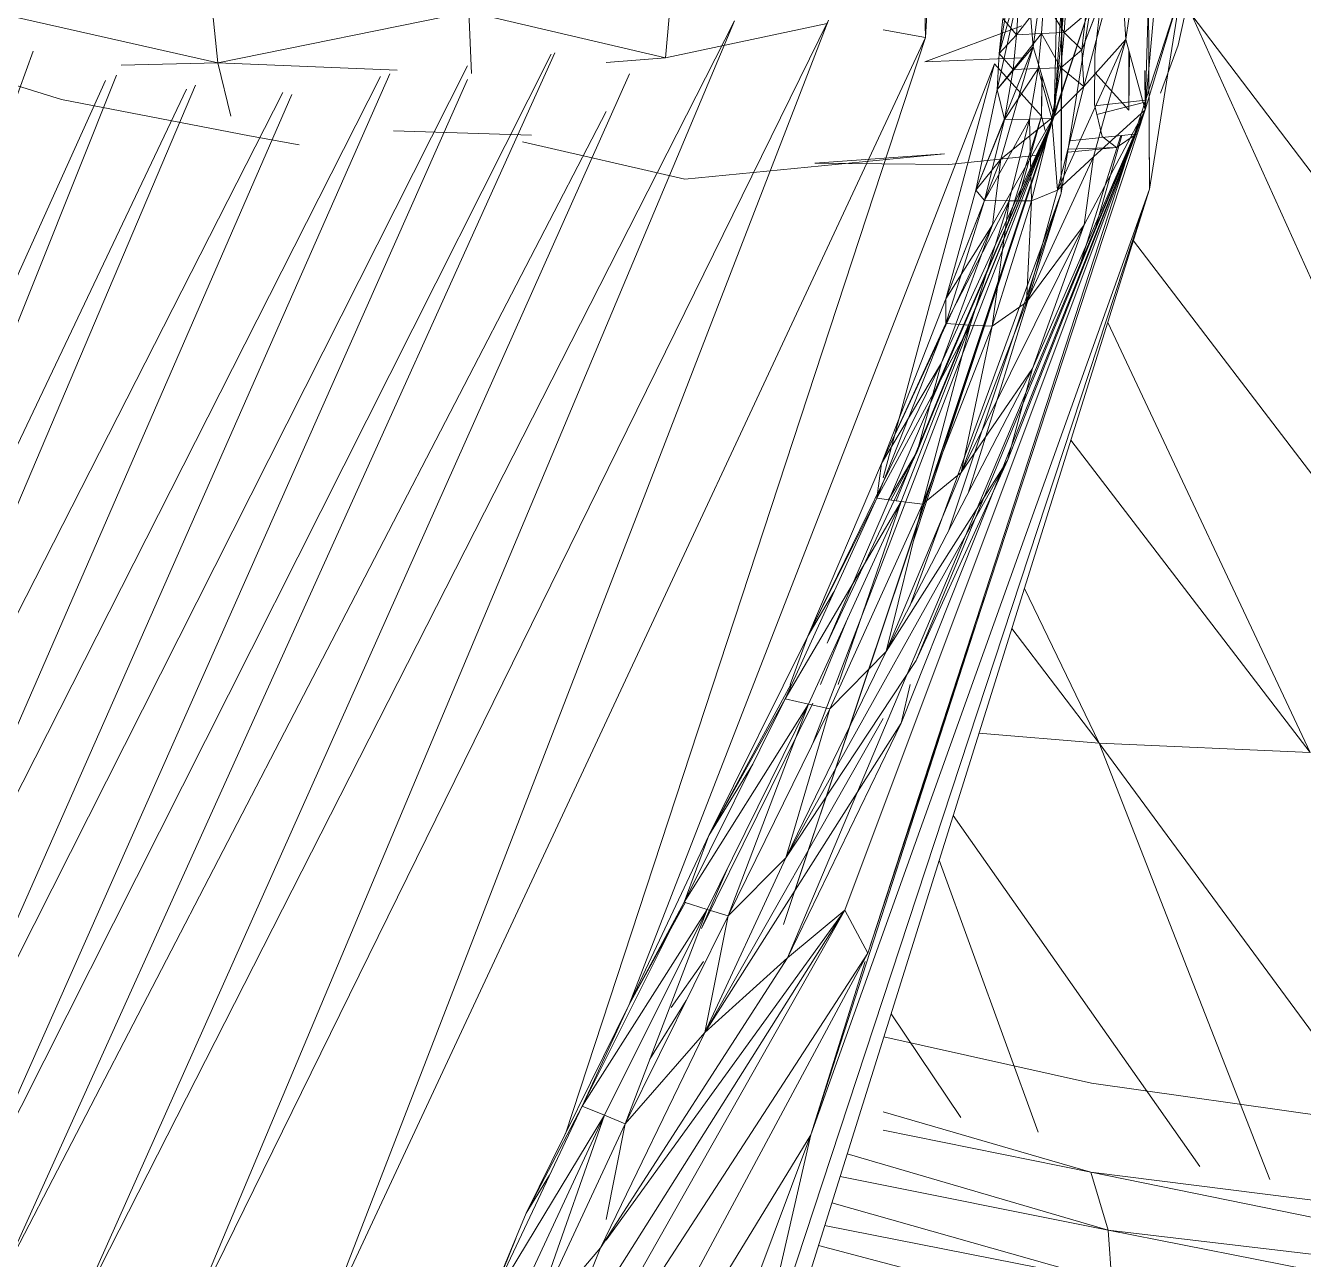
# Model space of a CAD drawing. Header units: millimetres. Extents: x -8591 to 7092, y -1621 to 14390.
# Drawn here: x -4205.85 to -4163.77, y 2575.72 to 2616.34 of the extents above; entities that cross this region are included whole.
import ezdxf

# ---------------------------------------------------------------- set-up
doc = ezdxf.new("R2010")
doc.units = ezdxf.units.MM
doc.layers.add('G-IMPT', color=8, linetype='Continuous', lineweight=9)
doc.layers.add('I-FURN', color=30, linetype='Continuous', lineweight=9)

# ---------------------------------------------------------------- blocks, each defined once
blk = doc.blocks.new('Artificial banana plant 1500mm - Family 4__C1-728657-Begane grond')
at = {"layer": 'G-IMPT'}
for p, q in [((235.601, -2.549), (236.539, -40.922)), ((235.601, -2.549), (236.539, -40.922)), ((238.739, -2.852), (236.539, -40.922)), ((238.739, -2.852), (236.539, -40.922)), ((243.92, -45.924), (243.689, -3.382)), ((241.013, -46.049), (241.068, -7.433)), ((241.013, -46.049), (241.068, -7.433)), ((240.777, -43.518), (242.378, -19.144)), ((240.777, -43.518), (242.378, -19.144)), ((244.88, -31.053), (243.77, -43.306)), ((244.88, -31.053), (243.77, -43.306)), ((241.837, -31.713), (240.777, -43.518)), ((241.837, -31.713), (240.777, -43.518)), ((244.055, -34.422), (243.77, -43.306)), ((244.055, -34.422), (243.77, -43.306)), ((240.083, -41.231), (240.977, -34.893)), ((240.083, -41.231), (240.977, -34.893)), ((240.977, -34.893), (240.777, -43.518)), ((240.977, -34.893), (240.777, -43.518)), ((243.141, -40.995), (243.993, -34.869)), ((243.141, -40.995), (243.993, -34.869)), ((241.013, -46.049), (241.062, -36.531)), ((241.013, -46.049), (241.062, -36.531)), ((241.69, -41.335), (242.951, -38.066)), ((241.69, -41.335), (242.951, -38.066)), ((241.76, -42.534), (242.951, -38.066)), ((241.76, -42.534), (242.951, -38.066)), ((242.951, -38.066), (243.141, -40.995)), ((242.951, -38.066), (243.141, -40.995)), ((243.92, -45.924), (243.876, -37.885)), ((238.907, -42.641), (239.845, -38.354)), ((238.907, -42.641), (239.845, -38.354)), ((238.962, -41.458), (239.845, -38.354)), ((238.962, -41.458), (239.845, -38.354)), ((240.083, -41.231), (239.845, -38.354)), ((240.083, -41.231), (239.845, -38.354)), ((244.862, -41.174), (245.318, -39.109)), ((213.011, -39.515), (213.233, -41.755)), ((213.011, -39.515), (213.233, -41.755)), ((228.169, -39.534), (227.974, -41.595)), ((228.169, -39.534), (227.974, -41.595)), ((234.638, -71.076), (244.957, -39.388)), ((234.638, -71.076), (244.957, -39.388)), ((243.77, -43.306), (244.957, -39.388)), ((243.77, -43.306), (244.957, -39.388)), ((244.957, -39.388), (243.92, -45.924)), ((244.957, -39.388), (243.92, -45.924)), ((231.867, -70.122), (242.001, -39.798)), ((231.867, -70.122), (242.001, -39.798)), ((238.962, -41.458), (239.226, -39.835)), ((238.962, -41.458), (239.226, -39.835)), ((239.539, -40.836), (240.435, -39.666)), ((239.539, -40.836), (240.435, -39.666)), ((239.539, -40.836), (239.611, -39.71)), ((239.539, -40.836), (239.611, -39.71)), ((240.36, -40.798), (240.435, -39.666)), ((240.36, -40.798), (240.435, -39.666)), ((240.435, -39.666), (241.104, -40.763)), ((240.435, -39.666), (241.104, -40.763)), ((240.777, -43.518), (242.001, -39.798)), ((240.777, -43.518), (242.001, -39.798)), ((241.013, -46.049), (242.001, -39.798)), ((241.013, -46.049), (242.001, -39.798)), ((241.182, -39.624), (241.104, -40.763)), ((241.182, -39.624), (241.104, -40.763)), ((241.69, -41.335), (242.344, -39.628)), ((241.69, -41.335), (242.344, -39.628)), ((242.336, -39.558), (242.121, -41.497)), ((206.234, -40.182), (213.233, -41.755)), ((206.234, -40.182), (213.233, -41.755)), ((208.504, -83.097), (230.253, -40.374)), ((208.504, -83.097), (230.253, -40.374)), ((212.1, -83.569), (233.351, -40.354)), ((212.1, -83.569), (233.351, -40.354)), ((212.1, -83.569), (230.253, -40.374)), ((212.1, -83.569), (230.253, -40.374)), ((213.233, -41.755), (221.459, -40.094)), ((213.233, -41.755), (221.459, -40.094)), ((216.666, -83.481), (233.351, -40.354)), ((216.666, -83.481), (233.351, -40.354)), ((221.5, -40.086), (221.596, -42.109)), ((221.5, -40.086), (221.596, -42.109)), ((221.5, -40.086), (227.974, -41.595)), ((221.5, -40.086), (227.974, -41.595)), ((238.962, -41.458), (239.085, -40.305)), ((238.962, -41.458), (239.085, -40.305)), ((239.539, -40.836), (239.085, -40.305)), ((239.539, -40.836), (239.085, -40.305)), ((241.104, -40.763), (241.823, -40.155)), ((241.104, -40.763), (241.823, -40.155)), ((241.69, -41.335), (241.823, -40.155)), ((241.69, -41.335), (241.823, -40.155)), ((245.315, -40.193), (263.611, -64.287)), ((245.315, -40.193), (263.611, -64.287)), ((245.315, -40.193), (256.304, -64.517)), ((245.315, -40.193), (256.304, -64.517)), ((227.974, -41.595), (233.305, -40.461)), ((227.974, -41.595), (233.305, -40.461)), ((236.539, -40.922), (235.149, -40.674)), ((236.539, -40.922), (235.149, -40.674)), ((236.518, -41.732), (239.712, -40.538)), ((236.518, -41.732), (239.712, -40.538)), ((240.36, -40.798), (239.434, -41.978)), ((240.36, -40.798), (239.434, -41.978)), ((240.36, -40.798), (239.539, -40.836)), ((240.36, -40.798), (239.539, -40.836)), ((240.36, -40.798), (240.251, -41.947)), ((240.36, -40.798), (240.251, -41.947)), ((240.36, -40.798), (241.104, -40.763)), ((240.36, -40.798), (241.104, -40.763)), ((240.36, -40.798), (240.993, -41.919)), ((240.36, -40.798), (240.993, -41.919)), ((240.993, -41.919), (241.104, -40.763)), ((240.993, -41.919), (241.104, -40.763)), ((241.104, -40.763), (241.69, -41.335)), ((241.104, -40.763), (241.69, -41.335)), ((216.666, -83.481), (236.539, -40.922)), ((216.666, -83.481), (236.539, -40.922)), ((224.681, -77.018), (236.539, -40.922)), ((224.681, -77.018), (236.539, -40.922)), ((238.204, -45.95), (240.083, -41.231)), ((238.204, -45.95), (240.083, -41.231)), ((238.907, -42.641), (240.083, -41.231)), ((238.907, -42.641), (240.083, -41.231)), ((239.539, -40.836), (238.962, -41.458)), ((239.539, -40.836), (238.962, -41.458)), ((240.083, -41.231), (239.022, -44.932)), ((240.083, -41.231), (239.022, -44.932)), ((239.434, -41.978), (239.539, -40.836)), ((239.434, -41.978), (239.539, -40.836)), ((240.083, -41.231), (240.777, -43.518)), ((240.083, -41.231), (240.777, -43.518)), ((240.893, -45.949), (243.141, -40.995)), ((240.893, -45.949), (243.141, -40.995)), ((241.76, -42.534), (243.141, -40.995)), ((241.76, -42.534), (243.141, -40.995)), ((243.141, -40.995), (242.07, -44.853)), ((243.141, -40.995), (242.07, -44.853)), ((243.141, -40.995), (243.77, -43.306)), ((243.141, -40.995), (243.77, -43.306)), ((244.275, -42.76), (244.862, -41.174)), ((195.679, -73), (207.152, -41.376)), ((195.679, -73), (207.152, -41.376)), ((202.935, -41.376), (208.086, -42.967)), ((202.935, -41.376), (208.086, -42.967)), ((204.31, -80.965), (224.219, -41.477)), ((204.31, -80.965), (224.219, -41.477)), ((206.087, -81.819), (224.34, -41.429)), ((206.087, -81.819), (224.34, -41.429)), ((226.022, -41.752), (227.974, -41.595)), ((226.022, -41.752), (227.974, -41.595)), ((236.518, -41.732), (239.712, -41.598)), ((236.518, -41.732), (239.712, -41.598)), ((238.907, -42.641), (238.962, -41.458)), ((238.907, -42.641), (238.962, -41.458)), ((239.434, -41.978), (238.962, -41.458)), ((239.434, -41.978), (238.962, -41.458)), ((240.993, -41.919), (241.69, -41.335)), ((240.993, -41.919), (241.69, -41.335)), ((241.69, -41.335), (241.76, -42.534)), ((241.69, -41.335), (241.76, -42.534)), ((242.121, -41.497), (242.112, -43.136)), ((243.239, -43.319), (243.243, -41.371)), ((243.239, -43.319), (243.243, -41.371)), ((243.239, -43.319), (243.26, -41.433)), ((243.239, -43.319), (243.26, -41.433)), ((202.153, -80.086), (221.459, -41.857)), ((202.153, -80.086), (221.459, -41.857)), ((210.05, -41.834), (213.233, -41.755)), ((210.05, -41.834), (213.233, -41.755)), ((213.233, -41.755), (213.67, -43.515)), ((213.233, -41.755), (213.67, -43.515)), ((213.233, -41.755), (219.143, -42.005)), ((213.233, -41.755), (219.143, -42.005)), ((226.778, -72.765), (238.815, -41.797)), ((226.778, -72.765), (238.815, -41.797)), ((235.149, -55.421), (238.815, -41.797)), ((235.149, -55.421), (238.815, -41.797)), ((240.36, -43.521), (238.815, -41.797)), ((240.36, -43.521), (238.815, -41.797)), ((239.434, -41.978), (238.907, -42.641)), ((239.434, -41.978), (238.907, -42.641)), ((240.251, -41.947), (239.147, -43.629)), ((240.251, -41.947), (239.147, -43.629)), ((239.434, -41.978), (239.147, -43.629)), ((239.434, -41.978), (239.147, -43.629)), ((239.434, -41.978), (240.251, -41.947)), ((239.434, -41.978), (240.251, -41.947)), ((240.251, -41.947), (239.961, -43.613)), ((240.251, -41.947), (239.961, -43.613)), ((240.251, -41.947), (240.993, -41.919)), ((240.251, -41.947), (240.993, -41.919)), ((240.251, -41.947), (240.7, -43.596)), ((240.251, -41.947), (240.7, -43.596)), ((240.993, -41.919), (240.7, -43.596)), ((240.993, -41.919), (240.7, -43.596)), ((240.993, -41.919), (241.76, -42.534)), ((240.993, -41.919), (241.76, -42.534)), ((243.239, -43.319), (242.118, -42.079)), ((243.239, -43.319), (242.118, -42.079)), ((243.77, -43.306), (243.765, -42.017)), ((243.77, -43.306), (243.765, -42.017)), ((209.542, -42.342), (195.679, -73)), ((209.542, -42.342), (195.679, -73)), ((209.898, -42.17), (196.543, -75.546)), ((209.898, -42.17), (196.543, -75.546)), ((212.504, -42.491), (197.598, -77.573)), ((212.504, -42.491), (197.598, -77.573)), ((199.777, -79.303), (218.598, -42.209)), ((199.777, -79.303), (218.598, -42.209)), ((202.153, -80.086), (218.897, -42.124)), ((202.153, -80.086), (218.897, -42.124)), ((204.31, -80.965), (221.459, -42.308)), ((204.31, -80.965), (221.459, -42.308)), ((208.504, -83.097), (226.796, -42.127)), ((208.504, -83.097), (226.796, -42.127)), ((240.36, -43.521), (240.378, -42.203)), ((240.36, -43.521), (240.378, -42.203)), ((240.36, -43.521), (240.389, -42.239)), ((240.36, -43.521), (240.389, -42.239)), ((212.21, -42.623), (196.543, -75.546)), ((212.21, -42.623), (196.543, -75.546)), ((215.377, -42.739), (197.598, -77.573)), ((215.377, -42.739), (197.598, -77.573)), ((199.777, -79.303), (215.678, -42.799)), ((199.777, -79.303), (215.678, -42.799)), ((238.907, -42.641), (238.204, -45.95)), ((238.907, -42.641), (238.204, -45.95)), ((239.147, -43.629), (238.907, -42.641)), ((239.147, -43.629), (238.907, -42.641)), ((240.7, -43.596), (241.76, -42.534)), ((240.7, -43.596), (241.76, -42.534)), ((241.76, -42.534), (240.893, -45.949)), ((241.76, -42.534), (240.893, -45.949)), ((208.086, -42.967), (214.279, -44.158)), ((208.086, -42.967), (214.279, -44.158)), ((231.993, -71.222), (243.77, -43.306)), ((231.993, -71.222), (243.77, -43.306)), ((234.638, -71.076), (243.77, -43.306)), ((234.638, -71.076), (243.77, -43.306)), ((235.735, -63.494), (243.77, -43.306)), ((235.735, -63.494), (243.77, -43.306)), ((236.23, -61.44), (243.77, -43.306)), ((236.23, -61.44), (243.77, -43.306)), ((239.243, -54.853), (243.77, -43.306)), ((239.243, -54.853), (243.77, -43.306)), ((240.069, -51.822), (243.77, -43.306)), ((240.069, -51.822), (243.77, -43.306)), ((241.766, -47.09), (243.77, -43.306)), ((241.766, -47.09), (243.77, -43.306)), ((242.07, -44.853), (243.77, -43.306)), ((242.07, -44.853), (243.77, -43.306)), ((242.112, -43.175), (243.79, -42.992)), ((242.112, -43.175), (243.79, -42.992)), ((242.112, -43.136), (242.357, -44.184)), ((242.189, -43.465), (243.768, -43.059)), ((242.189, -43.465), (243.768, -43.059)), ((206.087, -81.819), (226.022, -43.361)), ((206.087, -81.819), (226.022, -43.361)), ((231.867, -70.122), (240.777, -43.518)), ((233.303, -60.863), (240.777, -43.518)), ((233.303, -60.863), (240.777, -43.518)), ((235.574, -56.177), (240.777, -43.518)), ((235.574, -56.177), (240.777, -43.518)), ((236.272, -54.55), (240.777, -43.518)), ((236.272, -54.55), (240.777, -43.518)), ((236.283, -56.937), (240.777, -43.518)), ((236.758, -52.77), (240.777, -43.518)), ((236.758, -52.77), (240.777, -43.518)), ((237.068, -51.635), (240.777, -43.518)), ((237.068, -51.635), (240.777, -43.518)), ((239.147, -43.629), (238.204, -45.95)), ((239.147, -43.629), (238.204, -45.95)), ((238.488, -46.293), (239.961, -43.613)), ((238.488, -46.293), (239.961, -43.613)), ((238.488, -46.293), (239.147, -43.629)), ((238.488, -46.293), (239.147, -43.629)), ((238.743, -47.098), (240.777, -43.518)), ((238.743, -47.098), (240.777, -43.518)), ((239.022, -44.932), (240.777, -43.518)), ((239.022, -44.932), (240.777, -43.518)), ((239.961, -43.613), (239.147, -43.629)), ((239.961, -43.613), (239.147, -43.629)), ((239.256, -47.019), (240.36, -43.521)), ((239.256, -47.019), (240.36, -43.521)), ((239.297, -46.3), (239.961, -43.613)), ((239.961, -43.613), (239.297, -46.3)), ((239.604, -46.218), (240.36, -43.521)), ((239.604, -46.218), (240.36, -43.521)), ((240.7, -43.596), (239.961, -43.613)), ((240.7, -43.596), (239.961, -43.613)), ((239.961, -43.613), (240.029, -46.305)), ((239.961, -43.613), (240.029, -46.305)), ((240.7, -43.596), (240.029, -46.305)), ((240.7, -43.596), (240.029, -46.305)), ((240.36, -43.521), (240.481, -43.988)), ((240.36, -43.521), (240.481, -43.988)), ((240.7, -43.596), (240.893, -45.949)), ((240.7, -43.596), (240.893, -45.949)), ((214.279, -44.158), (215.912, -44.464)), ((214.279, -44.158), (215.912, -44.464)), ((219.026, -43.995), (223.572, -44.143)), ((219.026, -43.995), (223.572, -44.143)), ((232.816, -64.195), (240.596, -43.988)), ((232.816, -64.195), (240.596, -43.988)), ((233.882, -69.651), (243.514, -43.988)), ((233.882, -69.651), (243.514, -43.988)), ((236.144, -57.498), (240.615, -43.988)), ((236.144, -57.498), (240.615, -43.988)), ((241.285, -44.331), (243.429, -44.108)), ((241.285, -44.331), (243.429, -44.108)), ((242.975, -44.155), (241.67, -48.285)), ((242.975, -44.155), (241.67, -48.285)), ((242.161, -47.12), (243.003, -44.152)), ((242.161, -47.12), (243.003, -44.152)), ((242.357, -44.184), (242.83, -44.543)), ((242.83, -44.543), (243.484, -44.103)), ((243.92, -45.924), (243.906, -43.988)), ((243.92, -45.924), (243.906, -43.988)), ((228.611, -45.587), (223.269, -44.362)), ((241.241, -44.603), (242.83, -44.543)), ((241.241, -44.603), (242.83, -44.543)), ((241.244, -44.703), (242.83, -44.543)), ((241.244, -44.703), (242.83, -44.543)), ((228.611, -45.587), (237.163, -44.759)), ((228.611, -45.587), (237.163, -44.759)), ((232.892, -45.065), (237.163, -44.759)), ((232.892, -45.065), (237.163, -44.759)), ((237.21, -49.525), (239.022, -44.932)), ((237.21, -49.525), (239.022, -44.932)), ((237.31, -45.103), (240.348, -44.794)), ((237.31, -45.103), (240.348, -44.794)), ((238.204, -45.95), (239.022, -44.932)), ((238.204, -45.95), (239.022, -44.932)), ((238.743, -47.098), (239.022, -44.932)), ((238.743, -47.098), (239.022, -44.932)), ((239.872, -49.636), (242.07, -44.853)), ((239.872, -49.636), (242.07, -44.853)), ((240.893, -45.949), (242.07, -44.853)), ((240.893, -45.949), (242.07, -44.853)), ((242.07, -44.853), (241.766, -47.09)), ((242.07, -44.853), (241.766, -47.09)), ((232.892, -45.065), (237.31, -45.103)), ((229.136, -93.058), (243.92, -45.924)), ((229.136, -93.058), (243.92, -45.924)), ((230.644, -86.236), (243.92, -45.924)), ((230.644, -86.236), (243.92, -45.924)), ((232.765, -77.046), (243.92, -45.924)), ((232.765, -77.046), (243.92, -45.924)), ((236.021, -59.645), (241.013, -46.049)), ((236.021, -59.645), (241.013, -46.049)), ((237.21, -49.525), (238.204, -45.95)), ((237.21, -49.525), (238.204, -45.95)), ((237.313, -57.148), (241.013, -46.049)), ((237.313, -57.148), (241.013, -46.049)), ((237.943, -55.931), (241.013, -46.049)), ((237.943, -55.931), (241.013, -46.049)), ((238.488, -46.293), (238.204, -45.95)), ((238.488, -46.293), (238.204, -45.95)), ((240.893, -45.949), (239.872, -49.636)), ((240.893, -45.949), (239.872, -49.636)), ((240.029, -46.305), (240.893, -45.949)), ((240.029, -46.305), (240.893, -45.949)), ((238.488, -46.293), (237.21, -49.525)), ((238.488, -46.293), (237.21, -49.525)), ((237.215, -50.345), (238.488, -46.293)), ((237.215, -50.345), (238.488, -46.293)), ((237.215, -50.345), (239.297, -46.3)), ((237.215, -50.345), (239.297, -46.3)), ((238.014, -50.391), (239.297, -46.3)), ((239.297, -46.3), (238.014, -50.391)), ((239.297, -46.3), (238.488, -46.293)), ((239.297, -46.3), (238.488, -46.293)), ((239.297, -46.3), (238.74, -50.431)), ((239.297, -46.3), (238.74, -50.431)), ((240.029, -46.305), (238.74, -50.431)), ((240.029, -46.305), (238.74, -50.431)), ((240.029, -46.305), (239.297, -46.3)), ((240.029, -46.305), (239.297, -46.3)), ((240.029, -46.305), (239.872, -49.636)), ((240.029, -46.305), (239.872, -49.636)), ((235.09, -54.948), (238.743, -47.098)), ((235.09, -54.948), (238.743, -47.098)), ((237.068, -51.635), (238.743, -47.098)), ((237.068, -51.635), (238.743, -47.098)), ((237.21, -49.525), (238.743, -47.098)), ((237.21, -49.525), (238.743, -47.098)), ((237.718, -55.251), (241.766, -47.09)), ((237.718, -55.251), (241.766, -47.09)), ((239.872, -49.636), (241.766, -47.09)), ((239.872, -49.636), (241.766, -47.09)), ((241.766, -47.09), (240.069, -51.822)), ((241.766, -47.09), (240.069, -51.822)), ((243.387, -47.623), (256.304, -64.517)), ((243.387, -47.623), (256.304, -64.517)), ((235.09, -54.948), (237.21, -49.525)), ((235.09, -54.948), (237.21, -49.525)), ((237.215, -50.345), (237.21, -49.525)), ((237.215, -50.345), (237.21, -49.525)), ((239.872, -49.636), (237.718, -55.251)), ((239.872, -49.636), (237.718, -55.251)), ((238.74, -50.431), (239.872, -49.636)), ((238.74, -50.431), (239.872, -49.636)), ((234.941, -56.094), (237.215, -50.345)), ((234.941, -56.094), (237.215, -50.345)), ((234.941, -56.094), (238.014, -50.391)), ((234.941, -56.094), (238.014, -50.391)), ((237.215, -50.345), (235.09, -54.948)), ((237.215, -50.345), (235.09, -54.948)), ((235.735, -56.199), (238.014, -50.391)), ((238.014, -50.391), (235.735, -56.199)), ((238.014, -50.391), (236.442, -56.291)), ((238.014, -50.391), (236.442, -56.291)), ((238.74, -50.431), (236.442, -56.291)), ((238.74, -50.431), (236.442, -56.291)), ((238.014, -50.391), (237.215, -50.345)), ((238.014, -50.391), (237.215, -50.345)), ((238.74, -50.431), (237.718, -55.251)), ((238.74, -50.431), (237.718, -55.251)), ((238.74, -50.431), (238.014, -50.391)), ((238.74, -50.431), (238.014, -50.391)), ((242.543, -50.312), (249.209, -64.465)), ((242.543, -50.312), (249.209, -64.465)), ((232.663, -60.64), (237.068, -51.635)), ((232.663, -60.64), (237.068, -51.635)), ((235.09, -54.948), (237.068, -51.635)), ((235.09, -54.948), (237.068, -51.635)), ((236.272, -54.55), (237.068, -51.635)), ((236.272, -54.55), (237.068, -51.635)), ((235.246, -61.144), (240.069, -51.822)), ((235.246, -61.144), (240.069, -51.822)), ((237.718, -55.251), (240.069, -51.822)), ((237.718, -55.251), (240.069, -51.822)), ((240.069, -51.822), (239.243, -54.853)), ((240.069, -51.822), (239.243, -54.853)), ((241.328, -54.186), (249.209, -64.465)), ((241.328, -54.186), (249.209, -64.465)), ((233.303, -60.863), (236.272, -54.55)), ((233.303, -60.863), (236.272, -54.55)), ((235.327, -56.145), (236.272, -54.55)), ((235.327, -56.145), (236.272, -54.55)), ((235.401, -56.154), (236.272, -54.55)), ((235.401, -56.154), (236.272, -54.55)), ((231.944, -67.927), (239.243, -54.853)), ((231.944, -67.927), (239.243, -54.853)), ((232.663, -60.64), (235.09, -54.948)), ((232.663, -60.64), (235.09, -54.948)), ((234.941, -56.094), (235.09, -54.948)), ((234.941, -56.094), (235.09, -54.948)), ((235.246, -61.144), (239.243, -54.853)), ((235.246, -61.144), (239.243, -54.853)), ((239.243, -54.853), (236.23, -61.44)), ((239.243, -54.853), (236.23, -61.44)), ((237.718, -55.251), (235.246, -61.144)), ((237.718, -55.251), (235.246, -61.144)), ((236.442, -56.291), (237.718, -55.251)), ((236.442, -56.291), (237.718, -55.251)), ((231.918, -62.698), (234.941, -56.094)), ((231.918, -62.698), (234.941, -56.094)), ((231.918, -62.698), (235.735, -56.199)), ((231.918, -62.698), (235.735, -56.199)), ((234.941, -56.094), (232.663, -60.64)), ((234.941, -56.094), (232.663, -60.64)), ((232.694, -62.872), (235.735, -56.199)), ((235.735, -56.199), (232.694, -62.872)), ((236.442, -56.291), (233.39, -63.027)), ((236.442, -56.291), (233.39, -63.027)), ((235.735, -56.199), (233.665, -62.225)), ((235.735, -56.199), (233.665, -62.225)), ((235.735, -56.199), (234.941, -56.094)), ((235.735, -56.199), (234.941, -56.094)), ((236.442, -56.291), (235.246, -61.144)), ((236.442, -56.291), (235.246, -61.144)), ((236.442, -56.291), (235.735, -56.199)), ((236.442, -56.291), (235.735, -56.199)), ((232.663, -60.64), (233.528, -59.18)), ((232.663, -60.64), (233.528, -59.18)), ((239.797, -59.068), (242.259, -64.156)), ((239.797, -59.068), (242.259, -64.156)), ((232.765, -77.046), (238.493, -59.353)), ((232.765, -77.046), (238.493, -59.353)), ((233.088, -62.225), (234, -60.006)), ((233.088, -62.225), (234, -60.006)), ((239.386, -60.379), (242.259, -64.156)), ((239.386, -60.379), (242.259, -64.156)), ((229.408, -67.194), (232.663, -60.64)), ((229.408, -67.194), (232.663, -60.64)), ((232.089, -62.225), (232.663, -60.64)), ((232.089, -62.225), (232.663, -60.64)), ((235.246, -61.144), (231.944, -67.927)), ((235.246, -61.144), (231.944, -67.927)), ((231.944, -67.927), (236.23, -61.44)), ((231.944, -67.927), (236.23, -61.44)), ((233.39, -63.027), (235.246, -61.144)), ((233.39, -63.027), (235.246, -61.144)), ((229.408, -67.194), (232.105, -62.225)), ((229.408, -67.194), (232.105, -62.225)), ((236.041, -62.225), (235.735, -63.494)), ((236.041, -62.225), (235.735, -63.494)), ((228.599, -69.388), (231.918, -62.698)), ((228.599, -69.388), (231.918, -62.698)), ((231.918, -62.698), (229.408, -67.194)), ((231.918, -62.698), (229.408, -67.194)), ((232.694, -62.872), (231.918, -62.698)), ((232.694, -62.872), (231.918, -62.698)), ((228.599, -69.388), (232.694, -62.872)), ((228.599, -69.388), (232.694, -62.872)), ((229.161, -70.26), (232.836, -62.838)), ((229.161, -70.26), (232.836, -62.838)), ((229.357, -69.628), (232.694, -62.872)), ((232.694, -62.872), (229.357, -69.628)), ((232.694, -62.872), (230.041, -69.844)), ((232.694, -62.872), (230.041, -69.844)), ((233.39, -63.027), (230.041, -69.844)), ((233.39, -63.027), (230.041, -69.844)), ((233.39, -63.027), (231.944, -67.927)), ((233.39, -63.027), (231.944, -67.927)), ((233.39, -63.027), (232.694, -62.872)), ((233.39, -63.027), (232.694, -62.872)), ((229.278, -73.687), (235.149, -63.345)), ((229.278, -73.687), (235.149, -63.345)), ((229.278, -73.687), (235.735, -63.494)), ((229.278, -73.687), (235.735, -63.494)), ((235.735, -63.494), (231.993, -71.222)), ((235.735, -63.494), (231.993, -71.222)), ((238.303, -63.831), (242.259, -64.156)), ((238.303, -63.831), (242.259, -64.156)), ((253.401, -79.284), (242.259, -64.156)), ((253.401, -79.284), (242.259, -64.156)), ((242.259, -64.156), (249.209, -64.465)), ((242.259, -64.156), (249.209, -64.465)), ((242.259, -64.156), (247.88, -78.525)), ((242.259, -64.156), (247.88, -78.525)), ((229.408, -67.194), (230.853, -64.844)), ((229.408, -67.194), (230.853, -64.844)), ((237.455, -66.534), (245.579, -78.091)), ((237.455, -66.534), (245.579, -78.091)), ((226.786, -72.765), (229.408, -67.194)), ((226.786, -72.765), (229.408, -67.194)), ((228.599, -69.388), (229.408, -67.194)), ((228.599, -69.388), (229.408, -67.194)), ((231.944, -67.927), (229.278, -73.687)), ((231.944, -67.927), (229.278, -73.687)), ((230.041, -69.844), (231.944, -67.927)), ((230.041, -69.844), (231.944, -67.927)), ((236.993, -68.008), (240.248, -76.962)), ((236.993, -68.008), (240.248, -76.962)), ((229.161, -70.26), (230.008, -68.31)), ((229.161, -70.26), (230.008, -68.31)), ((225.23, -76.103), (228.599, -69.388)), ((225.23, -76.103), (228.599, -69.388)), ((228.599, -69.388), (226.786, -72.765)), ((228.599, -69.388), (226.786, -72.765)), ((226.786, -72.765), (228.635, -69.388)), ((226.786, -72.765), (228.635, -69.388)), ((229.357, -69.628), (228.599, -69.388)), ((229.357, -69.628), (228.599, -69.388)), ((222.522, -89.735), (233.882, -69.651)), ((222.522, -89.735), (233.882, -69.651)), ((224.015, -85.311), (233.882, -69.651)), ((224.015, -85.311), (233.882, -69.651)), ((225.23, -76.103), (229.357, -69.628)), ((225.23, -76.103), (229.357, -69.628)), ((225.976, -76.409), (229.357, -69.628)), ((229.357, -69.628), (225.976, -76.408)), ((226.022, -80.514), (233.882, -69.651)), ((226.022, -80.514), (233.882, -69.651)), ((229.357, -69.628), (226.651, -76.684)), ((229.357, -69.628), (226.651, -76.684)), ((230.041, -69.844), (226.651, -76.684)), ((230.041, -69.844), (226.651, -76.684)), ((230.041, -69.844), (229.278, -73.687)), ((230.041, -69.844), (229.278, -73.687)), ((230.041, -69.844), (229.357, -69.628)), ((230.041, -69.844), (229.357, -69.628)), ((231.993, -71.222), (233.882, -69.651)), ((231.993, -71.222), (233.882, -69.651)), ((233.882, -69.651), (234.638, -71.076)), ((233.882, -69.651), (234.638, -71.076)), ((221.567, -95.403), (234.638, -71.076)), ((221.567, -95.403), (234.638, -71.076)), ((222.522, -89.735), (234.638, -71.076)), ((222.522, -89.735), (234.638, -71.076)), ((225.835, -80.773), (231.993, -71.222)), ((225.835, -80.773), (231.993, -71.222)), ((228.161, -72.863), (229.233, -71.343)), ((228.161, -72.863), (229.233, -71.343)), ((229.278, -73.687), (231.993, -71.222)), ((229.278, -73.687), (231.993, -71.222)), ((234.554, -71.343), (232.765, -77.046)), ((234.554, -71.343), (232.765, -77.046)), ((223.387, -79.633), (226.786, -72.765)), ((223.387, -79.633), (226.786, -72.765)), ((225.23, -76.103), (226.786, -72.765)), ((225.23, -76.103), (226.786, -72.765)), ((227.466, -74.559), (228.66, -72.63)), ((227.466, -74.559), (228.66, -72.63)), ((235.407, -73.066), (237.704, -76.482)), ((235.407, -73.066), (237.704, -76.482)), ((229.278, -73.687), (225.835, -80.773)), ((229.278, -73.687), (225.835, -80.773)), ((226.651, -76.684), (229.278, -73.687)), ((226.651, -76.684), (229.278, -73.687)), ((235.17, -73.821), (242.004, -75.351)), ((235.17, -73.821), (242.004, -75.351)), ((242.004, -75.351), (264.618, -78.562)), ((242.004, -75.351), (264.618, -78.562)), ((222.034, -82.895), (225.23, -76.103)), ((222.034, -82.895), (225.23, -76.103)), ((225.23, -76.103), (223.387, -79.633)), ((225.23, -76.103), (223.387, -79.633)), ((225.976, -76.409), (225.23, -76.103)), ((225.976, -76.409), (225.23, -76.103)), ((222.034, -82.895), (225.976, -76.409)), ((222.034, -82.895), (225.976, -76.409)), ((222.771, -83.263), (225.976, -76.409)), ((225.976, -76.409), (222.771, -83.263)), ((225.976, -76.409), (223.437, -83.593)), ((225.976, -76.409), (223.437, -83.593)), ((226.651, -76.684), (225.976, -76.408)), ((226.651, -76.684), (225.976, -76.408)), ((235.149, -76.289), (241.987, -78.285)), ((235.149, -76.289), (241.987, -78.285)), ((226.651, -76.684), (223.437, -83.593)), ((226.651, -76.684), (223.437, -83.593)), ((226.651, -76.684), (226.022, -79.835)), ((226.651, -76.684), (226.022, -79.835)), ((235.149, -76.894), (241.987, -78.285)), ((235.149, -76.894), (241.987, -78.285)), ((221.567, -95.403), (232.765, -77.046)), ((221.567, -95.403), (232.765, -77.046)), ((232.765, -77.046), (228.247, -89.089)), ((232.765, -77.046), (228.247, -89.089)), ((232.765, -77.046), (230.644, -86.236)), ((232.765, -77.046), (230.644, -86.236)), ((233.96, -77.679), (242.557, -80.187)), ((233.96, -77.679), (242.557, -80.187)), ((223.387, -79.633), (224.157, -78.382)), ((223.387, -79.633), (224.157, -78.382)), ((233.726, -78.425), (242.557, -80.187)), ((233.726, -78.425), (242.557, -80.187)), ((242.557, -80.187), (241.987, -78.285)), ((242.557, -80.187), (241.987, -78.285)), ((241.987, -78.285), (263.513, -82.668)), ((241.987, -78.285), (263.513, -82.668)), ((241.987, -78.285), (263.302, -80.971)), ((241.987, -78.285), (263.302, -80.971)), ((233.453, -79.295), (242.677, -81.903)), ((233.453, -79.295), (242.677, -81.903)), ((222.034, -82.895), (223.387, -79.633)), ((222.034, -82.895), (223.387, -79.633)), ((233.22, -80.037), (242.677, -81.903)), ((233.22, -80.037), (242.677, -81.903)), ((242.677, -81.903), (242.557, -80.187)), ((242.677, -81.903), (242.557, -80.187)), ((242.557, -80.187), (263.719, -84.357)), ((242.557, -80.187), (263.719, -84.357)), ((242.557, -80.187), (263.513, -82.668)), ((242.557, -80.187), (263.513, -82.668)), ((222.063, -82.895), (223.05, -80.462)), ((222.063, -82.895), (223.05, -80.462)), ((223.437, -83.593), (225.835, -80.773)), ((223.437, -83.593), (225.835, -80.773)), ((225.835, -80.773), (224.015, -85.311)), ((225.835, -80.773), (224.015, -85.311)), ((233.014, -80.693), (243.287, -83.395)), ((233.014, -80.693), (243.287, -83.395))]:
    blk.add_line(p, q, dxfattribs=at)
blk = doc.blocks.new('Artificial banana plant 1500mm - Family 4__C2-728658-Begane grond')
blk.add_blockref('Artificial banana plant 1500mm - Family 4__C1-728657-Begane grond', (0, 0))
blk = doc.blocks.new('Artificial banana plant 1500mm - Family 4-728656-Begane grond')
blk.add_blockref('Artificial banana plant 1500mm - Family 4__C2-728658-Begane grond', (0, 0))
blk = doc.blocks.new('Artificial banana plant 1500mm - Ny märkning-728662-Begane grond')
blk.add_blockref('Artificial banana plant 1500mm - Family 4-728656-Begane grond', (0, 0))

msp = doc.modelspace()

# ---------------------------------------------------------------- block references
at = {"layer": 'I-FURN'}
msp.add_blockref('Artificial banana plant 1500mm - Ny märkning-728662-Begane grond', (-4412.758, 2656.875), dxfattribs=at)

doc.saveas('drawing.dxf')
